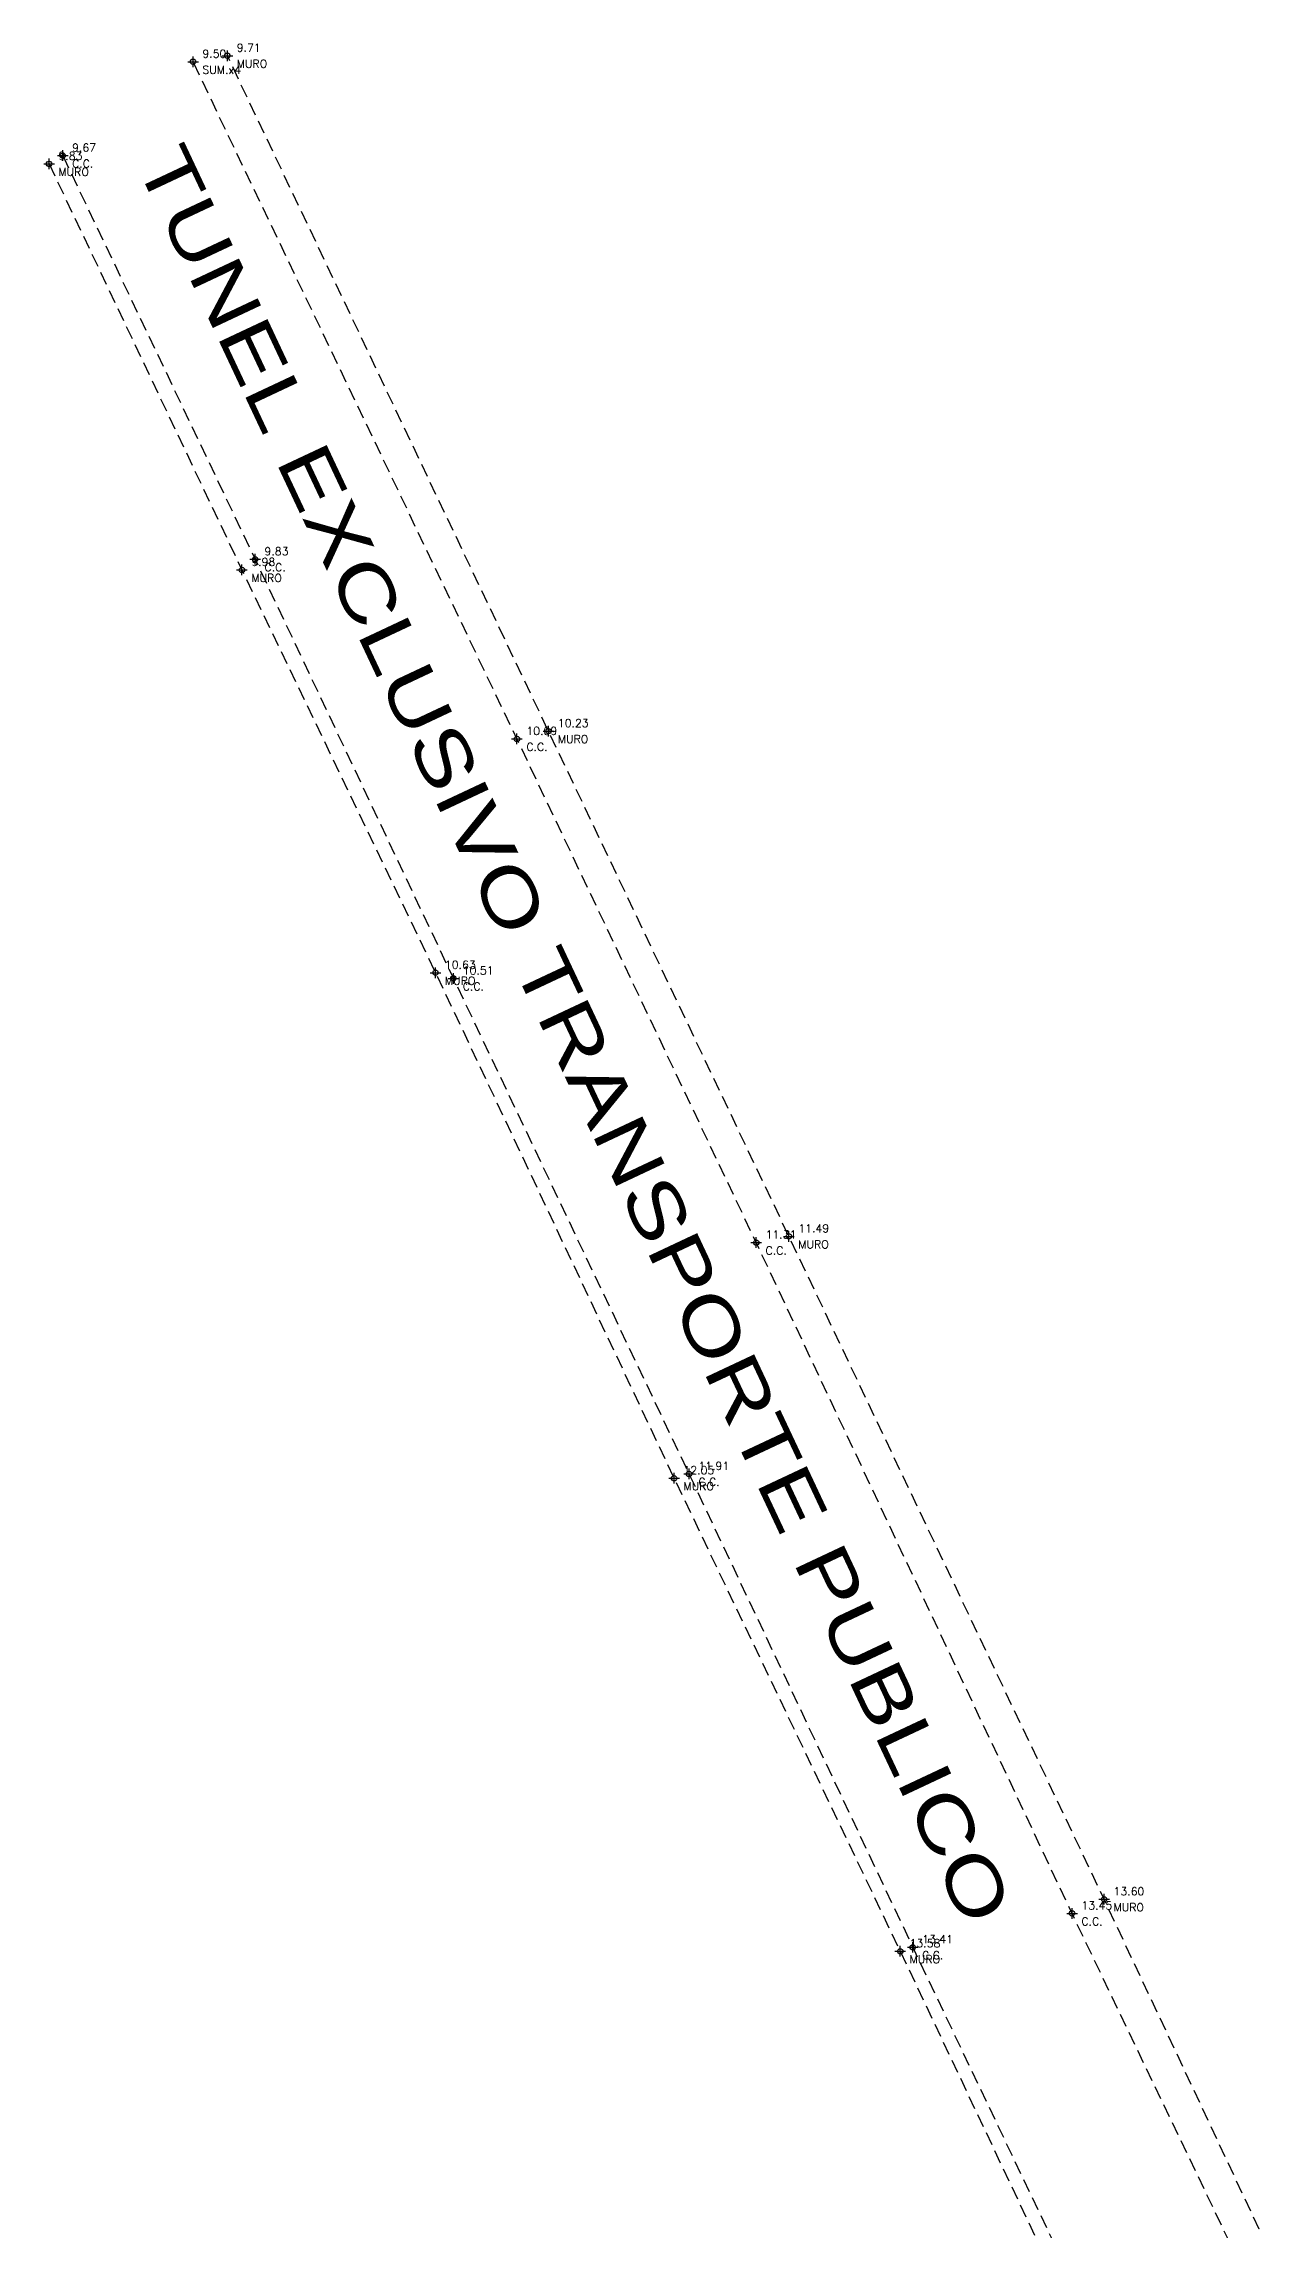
# Model space of a CAD drawing. Header units: metres. Extents: x 27389 to 27997, y 69801 to 70692.
# Drawn here: x 27599.6 to 27645.2, y 70610.2 to 70692.1 of the extents above; entities that cross this region are included whole.
import ezdxf
from ezdxf.enums import TextEntityAlignment as Align

# ---------------------------------------------------------------- set-up
doc = ezdxf.new("R2010")
doc.units = ezdxf.units.M
doc.linetypes.add('DASHED', pattern=[0.75, 0.5, -0.25])
for name, color, linetype in [('C.C.', 1, 'Continuous'), ('TEXTOS', 3, 'Continuous'), ('VER.', 2, 'Continuous')]:
    doc.layers.add(name, color=color, linetype=linetype)
doc.styles.get("Standard").update_dxf_attribs({"font": 'simplex.shx'})
doc.styles.add('Textos', font='', dxfattribs={"width": 1.3, "height": 2})
doc.styles.get('Textos').set_extended_font_data('Cascadia Code')

# ---------------------------------------------------------------- blocks, each defined once
blk = doc.blocks.new('*U5')
at = {"color": 0, "linetype": 'ByBlock', "lineweight": -2, "transparency": 16777216}
for p, q in [((-1, 0), (1, 0)), ((0, -1), (0, 1))]:
    blk.add_line(p, q, dxfattribs=at)
blk.add_circle((0, 0), 0.5, dxfattribs=at)

msp = doc.modelspace()

# ---------------------------------------------------------------- linework, layer by layer
at = {"layer": 'C.C.', "linetype": 'DASHED', "flags": 128}
for points in [[(27644.054, 70609.637), (27644.054, 70609.637), (27638.129, 70621.997), (27626.289, 70647.15), (27617.319, 70666.037), (27605.172, 70691.428)], [(27600.287, 70687.906), (27607.502, 70672.77), (27614.935, 70657.055), (27623.769, 70638.477), (27632.158, 70620.728), (27638.661, 70607.091)]]:
    msp.add_lwpolyline(points, dxfattribs=at)
at = {"layer": 'VER.', "linetype": 'DASHED', "flags": 128}
for points in [[(27645.151, 70610.154), (27645.151, 70610.154), (27639.334, 70622.527), (27627.516, 70647.384), (27618.5, 70666.328), (27606.46, 70691.653)], [(27599.774, 70687.597), (27607.008, 70672.371), (27614.265, 70657.269), (27623.209, 70638.314), (27631.688, 70620.578), (27638.178, 70606.862), (27638.178, 70606.862)]]:
    msp.add_lwpolyline(points, dxfattribs=at)

# ---------------------------------------------------------------- block references
at = {"layer": 'VER.', "color": 1, "xscale": 0.2, "yscale": 0.2, "zscale": 0.2}
for p in [(27605.172, 70691.428, 9.496), (27606.46, 70691.653, 9.712), (27600.287, 70687.906, 9.667), (27599.774, 70687.597, 9.83), (27607.008, 70672.371, 9.985), (27607.502, 70672.77, 9.828), (27617.319, 70666.037, 10.092), (27618.5, 70666.328, 10.229), (27614.265, 70657.269, 10.627), (27614.935, 70657.055, 10.506), (27626.289, 70647.15, 11.308), (27627.516, 70647.384, 11.492), (27623.209, 70638.314, 12.048), (27623.769, 70638.477, 11.912), (27639.334, 70622.527, 13.597), (27638.129, 70621.997, 13.453), (27632.158, 70620.728, 13.409), (27631.688, 70620.578, 13.579)]:
    msp.add_blockref('*U5', p, dxfattribs=at)

# ---------------------------------------------------------------- texts
at = {"layer": 'TEXTOS', "style": 'Textos', "width": 1.3}
msp.add_text('TUNEL EXCLUSIVO TRANSPORTE PUBLICO', height=2, rotation=295.17776, dxfattribs=at).set_placement((27619.473, 70654.945), align=Align.MIDDLE_CENTER)
at = {"layer": 'VER.', "color": 1, "char_height": 0.3, "attachment_point": 7}
for s, insert in [('9.50', (27605.522, 70691.578, 9.496)), ('9.71', (27606.81, 70691.803, 9.712)), ('9.67', (27600.637, 70688.056, 9.667)), ('9.83', (27600.124, 70687.747, 9.83)), ('9.98', (27607.358, 70672.521, 9.985)), ('9.83', (27607.852, 70672.92, 9.828)), ('10.23', (27618.85, 70666.478, 10.229)), ('10.09', (27617.669, 70666.187, 10.092)), ('10.63', (27614.615, 70657.419, 10.627)), ('10.51', (27615.285, 70657.205, 10.506)), ('11.31', (27626.639, 70647.3, 11.308)), ('11.49', (27627.866, 70647.534, 11.492)), ('11.91', (27624.119, 70638.627, 11.912)), ('12.05', (27623.559, 70638.464, 12.048)), ('13.60', (27639.684, 70622.677, 13.597)), ('13.45', (27638.479, 70622.147, 13.453)), ('13.58', (27632.038, 70620.728, 13.579)), ('13.41', (27632.508, 70620.878, 13.409))]:
    msp.add_mtext(s, dxfattribs=dict(at, insert=insert))
at = {"layer": 'VER.', "color": 3, "char_height": 0.3, "attachment_point": 1}
for s, insert in [('MURO', (27606.81, 70691.503, 9.712)), ('SUM.x4', (27605.522, 70691.278, 9.496)), ('MURO', (27600.124, 70687.447, 9.83)), ('C.C.', (27600.637, 70687.756, 9.667)), ('C.C.', (27607.852, 70672.62, 9.828)), ('MURO', (27607.358, 70672.221, 9.985)), ('MURO', (27618.85, 70666.178, 10.229)), ('C.C.', (27617.669, 70665.887, 10.092)), ('MURO', (27614.615, 70657.119, 10.627)), ('C.C.', (27615.285, 70656.905, 10.506)), ('MURO', (27627.866, 70647.234, 11.492)), ('C.C.', (27626.639, 70647, 11.308)), ('MURO', (27623.559, 70638.164, 12.048)), ('C.C.', (27624.119, 70638.327, 11.912)), ('C.C.', (27638.479, 70621.847, 13.453)), ('MURO', (27639.684, 70622.377, 13.597)), ('MURO', (27632.038, 70620.428, 13.579)), ('C.C.', (27632.508, 70620.578, 13.409))]:
    msp.add_mtext(s, dxfattribs=dict(at, insert=insert))

doc.saveas('drawing.dxf')
